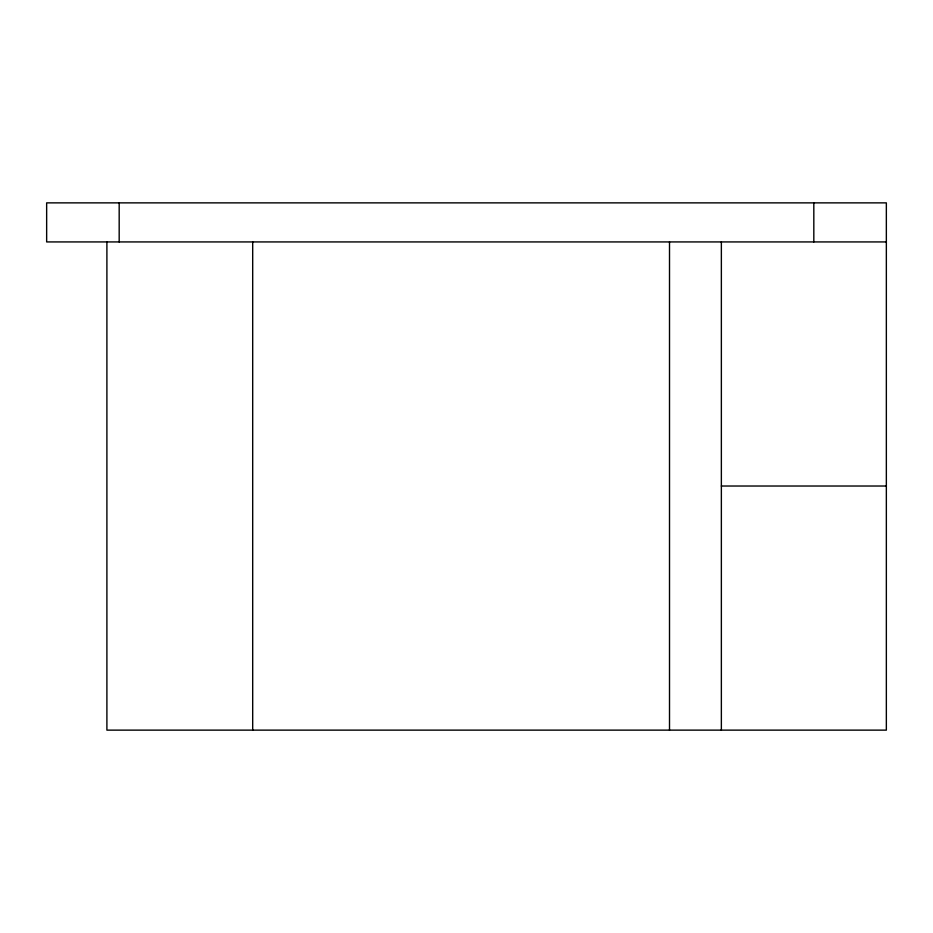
<?xml version="1.0" encoding="UTF-8"?>
<svg xmlns="http://www.w3.org/2000/svg" width="933" height="933" viewBox="0 0 933 933"><rect width="100%" height="100%" fill="white"/><g stroke="black" fill="none" stroke-linecap="round" stroke-linejoin="round"><path stroke-width="1.4" d="M886.35 241.927L46.65 241.927L46.65 202.869L886.35 202.869L886.35 730.131L106.898 730.131L106.898 241.927M721.361 486.023L886.35 486.023M813.821 202.869L813.821 241.927M721.361 241.927L721.361 730.131M669.509 241.927L669.509 730.131M252.691 241.927L252.691 730.131M119.179 202.869L119.179 241.927"/></g></svg>
